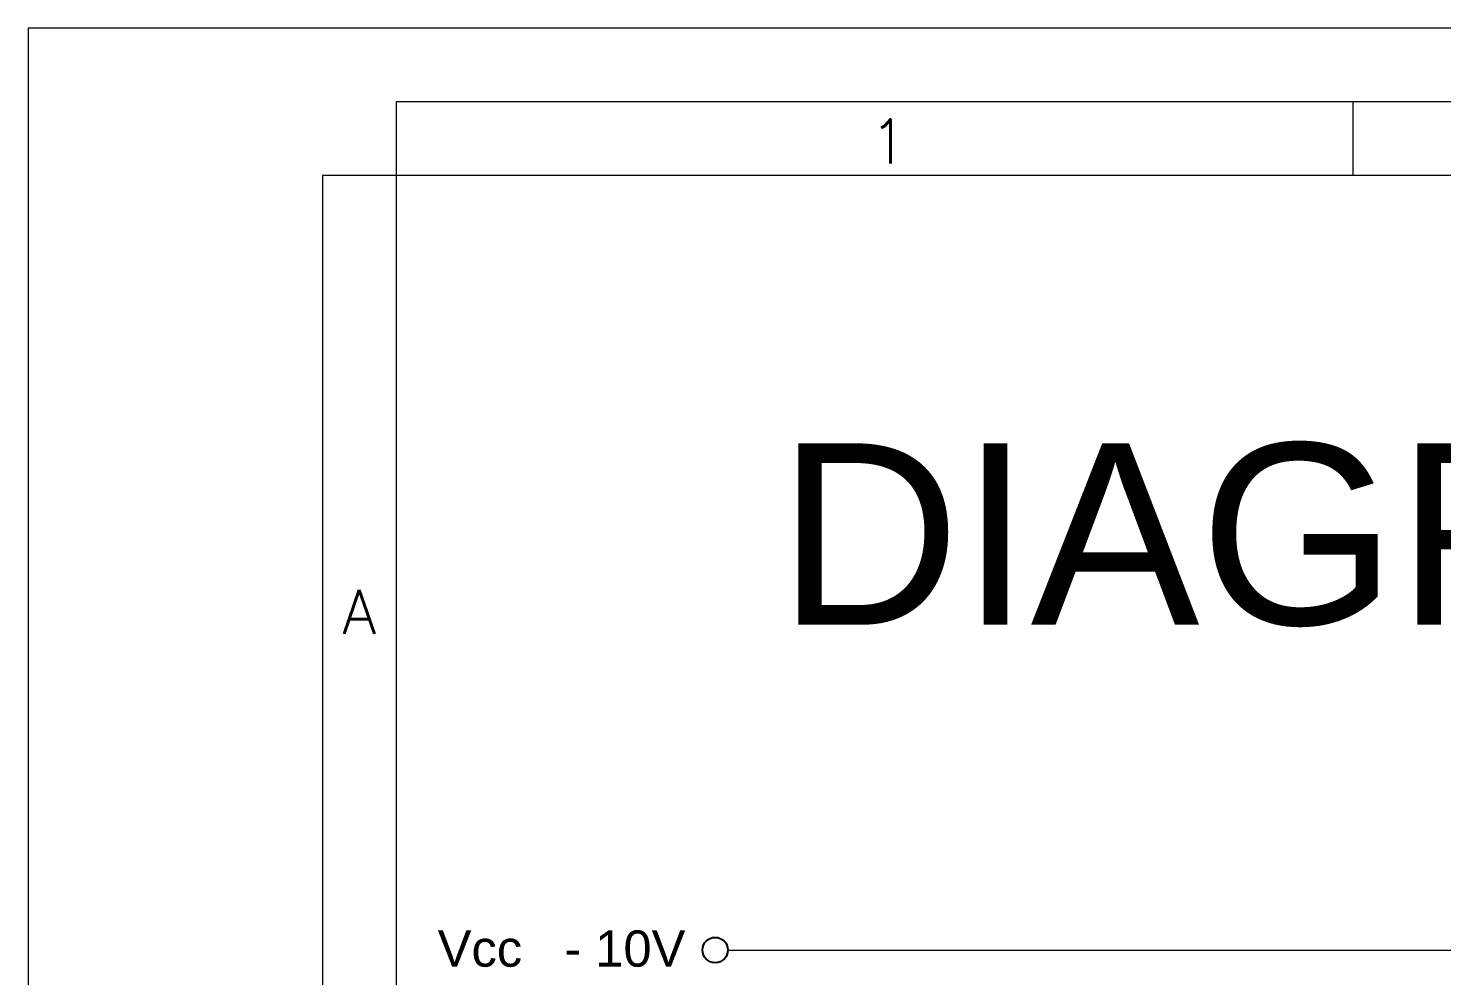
# Model space of a CAD drawing. Header units: millimetres. Extents: x 32696 to 36207, y 16706 to 17911.
# Drawn here: x 34502.7 to 34892.5, y 17650 to 17911.2 of the extents above; entities that cross this region are included whole.
import ezdxf
from ezdxf.enums import TextEntityAlignment as Align

# ---------------------------------------------------------------- set-up
doc = ezdxf.new("R2010")
doc.units = ezdxf.units.MM
doc.header["$LTSCALE"] = 0.1
doc.layers.get('0').update_dxf_attribs({"lineweight": 20})
doc.layers.add('ALIMENTAÇÃO', color=1, linetype='Continuous', lineweight=25)
doc.styles.add('ROMANS', font='romans')
doc.styles.get("Standard").update_dxf_attribs({"font": 'arial.ttf'})

# ---------------------------------------------------------------- blocks, each defined once
blk = doc.blocks.new('FOLHA')
for p, q in [((36499.106, 17170.377), (36079.106, 17170.377)), ((36079.106, 17170.377), (36079.106, 16873.377)), ((36104.106, 17165.377), (36104.106, 17160.377)), ((36494.106, 17165.377), (36104.106, 17165.377)), ((36169.106, 17165.377), (36169.106, 17160.377)), ((36104.106, 17160.377), (36099.106, 17160.377)), ((36099.106, 17160.377), (36099.106, 16878.377)), ((36494.106, 17160.377), (36104.106, 17160.377)), ((36104.106, 17160.377), (36104.106, 16878.377))]:
    blk.add_line(p, q)
at = {"style": 'ROMANS'}
blk.add_text('1', height=3, dxfattribs=at).set_placement((36136.281, 17161.18))
at = {"insert": (36100.443, 17132.24), "char_height": 3, "width": 4, "attachment_point": 1, "style": 'ROMANS'}
blk.add_mtext('A', dxfattribs=at)

msp = doc.modelspace()

# ---------------------------------------------------------------- linework, layer by layer
at = {"layer": 'ALIMENTAÇÃO', "lineweight": 20}
msp.add_line((34695.62, 17657.08), (35000.86, 17657.08), dxfattribs=at)
at = {"layer": 'ALIMENTAÇÃO'}
msp.add_circle((34692.12, 17657.08), 3.5, dxfattribs=at)

# ---------------------------------------------------------------- block references
at = {"xscale": 4.059117410256329, "yscale": 4.059117410256329, "zscale": 4.059117410256329}
msp.add_blockref('FOLHA', (-111946.67, -51785.33), dxfattribs=at)

# ---------------------------------------------------------------- texts
msp.add_text('DIAGRAMA DE COMANDOS DO PROJETO', height=50).set_placement((34709.3, 17746.8))
msp.add_text('Vcc   - 10V', height=10).set_placement((34683.91, 17652.49), align=Align.RIGHT)

doc.saveas('drawing.dxf')
